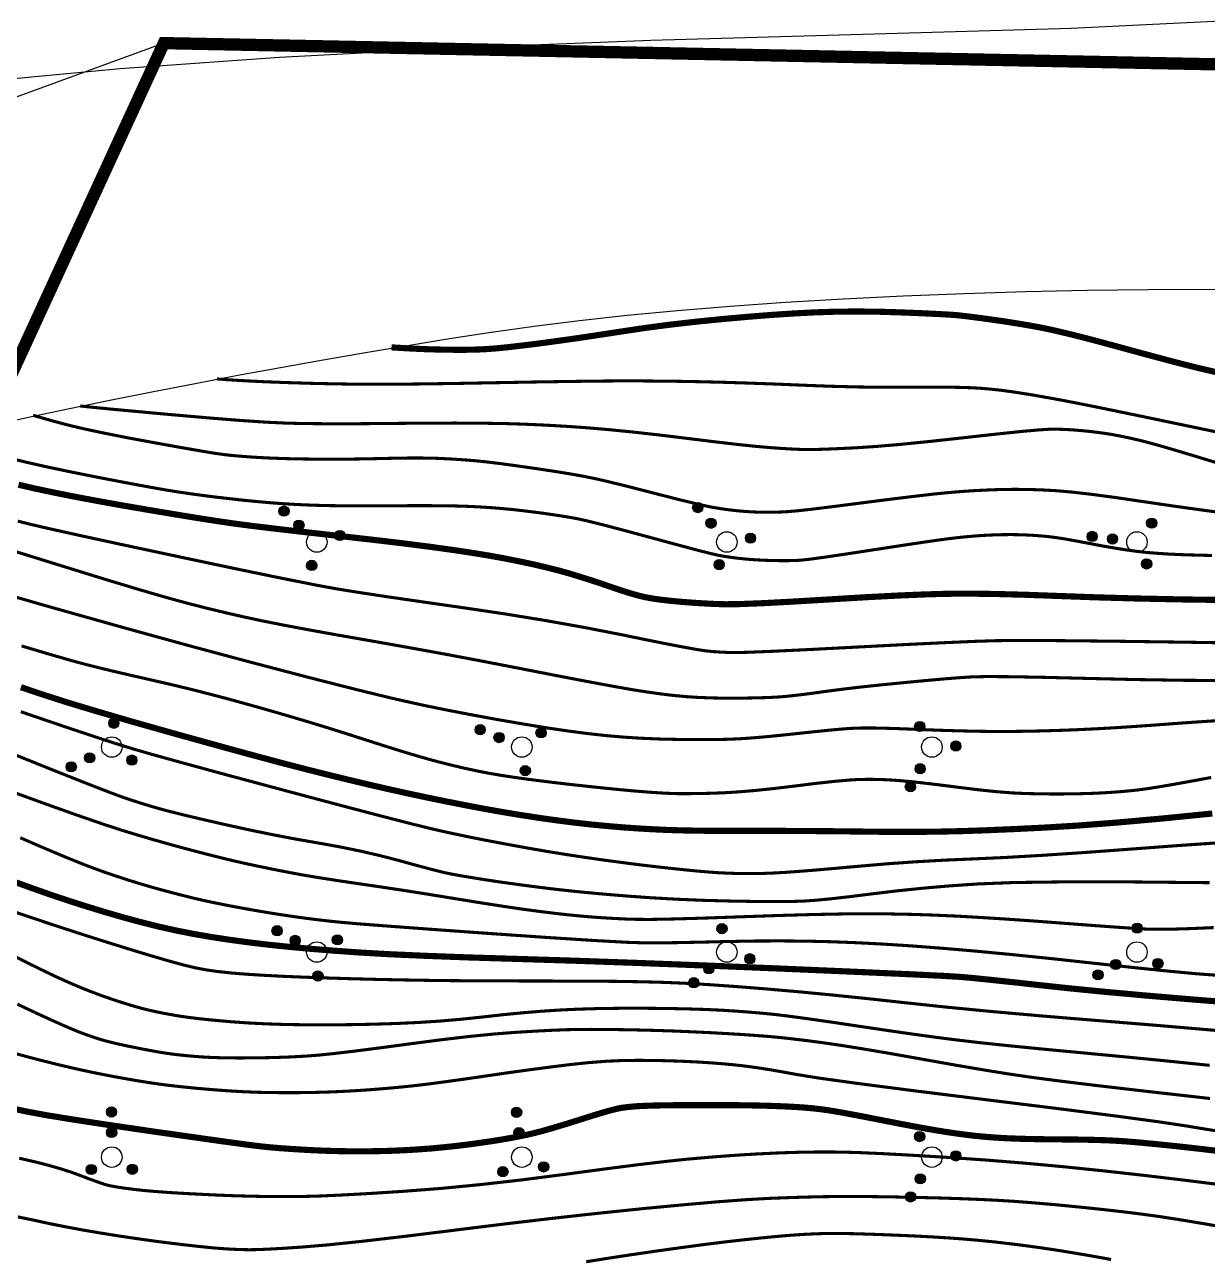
# Model space of a CAD drawing. Extents: x 396500 to 398250, y 1005980 to 1008200.
# Drawn here: x 398030.91 to 398059.75, y 1007821.59 to 1007851.66 of the extents above; entities that cross this region are included whole.
import ezdxf

# ---------------------------------------------------------------- set-up
doc = ezdxf.new("R2010")
doc.units = 0
doc.header["$LTSCALE"] = 0.5
doc.layers.get('0').update_dxf_attribs({"linetype": 'CONTINUOUS'})
for name, color, linetype in [('DGX', 2, 'CONTINUOUS'), ('DMTZ', 3, 'CONTINUOUS'), ('ZBTZ', 3, 'CONTINUOUS'), ('用地红线', 1, 'CONTINUOUS')]:
    doc.layers.add(name, color=color, linetype=linetype)
doc.linetypes.add('10411', pattern='A,2,[150,AAA.SHX,S=1,R=0,X=0,Y=1],2,[151,AAA.SHX,S=1,R=0,X=0,Y=3],1e-11', length=4)
doc.linetypes.add('1161', pattern='A,0,[149,AAA.SHX,S=0.15,R=0,X=0,Y=0],-1.6', length=1.6)

# ---------------------------------------------------------------- blocks, each defined once
blk = doc.blocks.new('*U110')
at = {"linetype": 'Continuous'}
for points in [[(-0.147, 2.402), (-0.077, 1.962), (-0.077, 2.438)], [(-0.077, 2.438), (0, 1.95), (0, 2.45)], [(0, 1.95), (-0.077, 2.438), (-0.077, 1.962)], [(0, 2.45), (0.077, 1.962), (0.077, 2.438)], [(0.077, 1.962), (0, 2.45), (0, 1.95)], [(0.077, 2.438), (0.147, 1.998), (0.147, 2.402)], [(0.147, 1.998), (0.077, 2.438), (0.077, 1.962)], [(-0.25, 2.2), (-0.238, 2.123), (-0.238, 2.277)], [(-0.238, 2.277), (-0.202, 2.053), (-0.202, 2.347)], [(-0.202, 2.053), (-0.238, 2.277), (-0.238, 2.123)], [(-0.202, 2.347), (-0.147, 1.998), (-0.147, 2.402)], [(-0.147, 1.998), (-0.202, 2.347), (-0.202, 2.053)], [(-0.077, 1.962), (-0.147, 2.402), (-0.147, 1.998)], [(0.147, 2.402), (0.202, 2.053), (0.202, 2.347)], [(0.202, 2.053), (0.147, 2.402), (0.147, 1.998)], [(0.202, 2.347), (0.238, 2.123), (0.238, 2.277)], [(0.238, 2.123), (0.202, 2.347), (0.202, 2.053)], [(0.25, 2.2), (0.238, 2.277), (0.238, 2.123)]]:
    blk.add_solid(points, dxfattribs=at)
blk = doc.blocks.new('*U109')
at = {"linetype": 'Continuous'}
for points in [[(-0.25, 1.2), (-0.238, 1.123), (-0.238, 1.277)], [(-0.238, 1.277), (-0.202, 1.053), (-0.202, 1.347)], [(-0.202, 1.053), (-0.238, 1.277), (-0.238, 1.123)], [(-0.202, 1.347), (-0.147, 0.998), (-0.147, 1.402)], [(-0.147, 0.998), (-0.202, 1.347), (-0.202, 1.053)], [(-0.147, 1.402), (-0.077, 0.962), (-0.077, 1.438)], [(-0.077, 0.962), (-0.147, 1.402), (-0.147, 0.998)], [(-0.077, 1.438), (0, 0.95), (0, 1.45)], [(0, 0.95), (-0.077, 1.438), (-0.077, 0.962)], [(0, 1.45), (0.077, 0.962), (0.077, 1.438)], [(0.077, 0.962), (0, 1.45), (0, 0.95)], [(0.077, 1.438), (0.147, 0.998), (0.147, 1.402)], [(0.147, 0.998), (0.077, 1.438), (0.077, 0.962)], [(0.147, 1.402), (0.202, 1.053), (0.202, 1.347)], [(0.202, 1.053), (0.147, 1.402), (0.147, 0.998)], [(0.202, 1.347), (0.238, 1.123), (0.238, 1.277)], [(0.238, 1.123), (0.202, 1.347), (0.202, 1.053)], [(0.25, 1.2), (0.238, 1.277), (0.238, 1.123)]]:
    blk.add_solid(points, dxfattribs=at)
blk = doc.blocks.new('*U108')
at = {"linetype": 'Continuous'}
for points in [[(-1.25, -0.6), (-1.238, -0.677), (-1.238, -0.523)], [(-1.238, -0.523), (-1.202, -0.747), (-1.202, -0.453)], [(-1.202, -0.747), (-1.238, -0.523), (-1.238, -0.677)], [(-1.202, -0.453), (-1.147, -0.802), (-1.147, -0.398)], [(-1.147, -0.802), (-1.202, -0.453), (-1.202, -0.747)], [(-1.147, -0.398), (-1.077, -0.838), (-1.077, -0.362)], [(-1.077, -0.838), (-1.147, -0.398), (-1.147, -0.802)], [(-1.077, -0.362), (-1, -0.85), (-1, -0.35)], [(-1, -0.85), (-1.077, -0.362), (-1.077, -0.838)], [(-1, -0.35), (-0.923, -0.838), (-0.923, -0.362)], [(-0.923, -0.838), (-1, -0.35), (-1, -0.85)], [(-0.923, -0.362), (-0.853, -0.802), (-0.853, -0.398)], [(-0.853, -0.802), (-0.923, -0.362), (-0.923, -0.838)], [(-0.853, -0.398), (-0.798, -0.747), (-0.798, -0.453)], [(-0.798, -0.747), (-0.853, -0.398), (-0.853, -0.802)], [(-0.798, -0.453), (-0.762, -0.677), (-0.762, -0.523)], [(-0.762, -0.677), (-0.798, -0.453), (-0.798, -0.747)], [(-0.75, -0.6), (-0.762, -0.523), (-0.762, -0.677)]]:
    blk.add_solid(points, dxfattribs=at)
blk = doc.blocks.new('*U107')
at = {"linetype": 'Continuous'}
for points in [[(0.75, -0.6), (0.762, -0.677), (0.762, -0.523)], [(0.762, -0.523), (0.798, -0.747), (0.798, -0.453)], [(0.798, -0.747), (0.762, -0.523), (0.762, -0.677)], [(0.798, -0.453), (0.853, -0.802), (0.853, -0.398)], [(0.853, -0.802), (0.798, -0.453), (0.798, -0.747)], [(0.853, -0.398), (0.923, -0.838), (0.923, -0.362)], [(0.923, -0.838), (0.853, -0.398), (0.853, -0.802)], [(0.923, -0.362), (1, -0.85), (1, -0.35)], [(1, -0.85), (0.923, -0.362), (0.923, -0.838)], [(1, -0.35), (1.077, -0.838), (1.077, -0.362)], [(1.077, -0.838), (1, -0.35), (1, -0.85)], [(1.077, -0.362), (1.147, -0.802), (1.147, -0.398)], [(1.147, -0.802), (1.077, -0.362), (1.077, -0.838)], [(1.147, -0.398), (1.202, -0.747), (1.202, -0.453)], [(1.202, -0.747), (1.147, -0.398), (1.147, -0.802)], [(1.202, -0.453), (1.238, -0.677), (1.238, -0.523)], [(1.238, -0.677), (1.202, -0.453), (1.202, -0.747)], [(1.25, -0.6), (1.238, -0.523), (1.238, -0.677)]]:
    blk.add_solid(points, dxfattribs=at)
blk = doc.blocks.new('gc160')
for centre, radius in [((0, 2.2), 0.25), ((0, 1.2), 0.25), ((0, 0), 0.5), ((-1, -0.6), 0.25), ((1, -0.6), 0.25)]:
    blk.add_circle(centre, radius)
at = {"linetype": 'Continuous'}
for name in ['*U110', '*U109', '*U108', '*U107']:
    blk.add_blockref(name, (0, 0), dxfattribs=at)

msp = doc.modelspace()

# ---------------------------------------------------------------- linework, layer by layer
at = {"layer": 'DGX', "color": 3, "linetype": 'Continuous', "lineweight": -2, "const_width": 0.15}
for points in [[(398060.097, 1007843.153), (398059.802, 1007843.22), (398059.508, 1007843.289), (398059.168, 1007843.374), (398058.736, 1007843.487), (398058.21, 1007843.628), (398057.591, 1007843.797), (398056.972, 1007843.964), (398056.445, 1007844.099), (398056.01, 1007844.202), (398055.667, 1007844.274), (398055.37, 1007844.327), (398055.075, 1007844.377), (398054.78, 1007844.423), (398054.486, 1007844.465), (398054.214, 1007844.502), (398053.984, 1007844.532), (398053.796, 1007844.555), (398053.651, 1007844.571), (398053.471, 1007844.584), (398053.182, 1007844.6), (398052.784, 1007844.619), (398052.276, 1007844.639), (398051.723, 1007844.656), (398051.19, 1007844.661), (398050.677, 1007844.656), (398050.184, 1007844.64), (398049.679, 1007844.614), (398049.13, 1007844.578), (398048.537, 1007844.531), (398047.901, 1007844.474), (398047.255, 1007844.409), (398046.636, 1007844.338), (398046.043, 1007844.26), (398045.476, 1007844.175), (398044.936, 1007844.092), (398044.424, 1007844.015), (398043.941, 1007843.947), (398043.486, 1007843.885), (398043.075, 1007843.834), (398042.722, 1007843.793), (398042.429, 1007843.763), (398042.195, 1007843.745), (398041.973, 1007843.734), (398041.718, 1007843.728), (398041.428, 1007843.727), (398041.106, 1007843.731), (398040.748, 1007843.74), (398040.355, 1007843.757), (398039.926, 1007843.782), (398039.857, 1007843.786)], [(398030.761, 1007840.437), (398031.157, 1007840.345), (398031.595, 1007840.252), (398032.084, 1007840.154), (398032.636, 1007840.05), (398033.251, 1007839.939), (398033.928, 1007839.823), (398034.589, 1007839.712), (398035.155, 1007839.62), (398035.626, 1007839.547), (398036.003, 1007839.492), (398036.404, 1007839.439), (398036.949, 1007839.373), (398037.64, 1007839.293), (398038.476, 1007839.199), (398039.333, 1007839.102), (398040.087, 1007839.013), (398040.737, 1007838.931), (398041.284, 1007838.856), (398041.763, 1007838.785), (398042.207, 1007838.713), (398042.618, 1007838.639), (398042.994, 1007838.564), (398043.339, 1007838.49), (398043.656, 1007838.415), (398043.945, 1007838.342), (398044.204, 1007838.269), (398044.452, 1007838.193), (398044.703, 1007838.114), (398044.958, 1007838.03), (398045.216, 1007837.941), (398045.462, 1007837.858), (398045.68, 1007837.789), (398045.87, 1007837.735), (398046.032, 1007837.696), (398046.199, 1007837.665), (398046.404, 1007837.635), (398046.646, 1007837.607), (398046.927, 1007837.581), (398047.219, 1007837.558), (398047.496, 1007837.541), (398047.757, 1007837.528), (398048.003, 1007837.521), (398048.336, 1007837.525), (398048.86, 1007837.545), (398049.573, 1007837.582), (398050.476, 1007837.636), (398051.409, 1007837.692), (398052.211, 1007837.734), (398052.883, 1007837.762), (398053.426, 1007837.777), (398053.953, 1007837.78), (398054.58, 1007837.772), (398055.307, 1007837.753), (398056.134, 1007837.723), (398057.048, 1007837.69), (398058.033, 1007837.662), (398059.09, 1007837.64), (398060.219, 1007837.624)], [(398059.874, 1007832.418), (398058.659, 1007832.297), (398057.567, 1007832.199), (398056.598, 1007832.124), (398055.752, 1007832.073), (398055.009, 1007832.037), (398054.351, 1007832.009), (398053.779, 1007831.989), (398053.291, 1007831.978), (398052.824, 1007831.972), (398052.312, 1007831.971), (398051.756, 1007831.973), (398051.155, 1007831.98), (398050.528, 1007831.987), (398049.89, 1007831.992), (398049.244, 1007831.995), (398048.588, 1007831.994), (398047.967, 1007831.994), (398047.426, 1007831.998), (398046.965, 1007832.006), (398046.585, 1007832.017), (398046.239, 1007832.033), (398045.88, 1007832.054), (398045.509, 1007832.08), (398045.126, 1007832.112), (398044.73, 1007832.15), (398044.321, 1007832.196), (398043.898, 1007832.25), (398043.461, 1007832.311), (398043.014, 1007832.38), (398042.56, 1007832.455), (398042.098, 1007832.537), (398041.629, 1007832.626), (398041.158, 1007832.719), (398040.693, 1007832.815), (398040.234, 1007832.913), (398039.78, 1007833.014), (398039.317, 1007833.12), (398038.831, 1007833.236), (398038.321, 1007833.36), (398037.789, 1007833.494), (398037.177, 1007833.652), (398036.43, 1007833.853), (398035.549, 1007834.094), (398034.533, 1007834.376), (398033.522, 1007834.662), (398032.656, 1007834.915), (398031.934, 1007835.133), (398031.357, 1007835.318), (398030.821, 1007835.499)], [(398060.531, 1007827.793), (398059.343, 1007827.887), (398058.234, 1007827.981), (398057.242, 1007828.071), (398056.368, 1007828.157), (398055.612, 1007828.238), (398054.971, 1007828.309), (398054.443, 1007828.365), (398054.028, 1007828.407), (398053.726, 1007828.434), (398053.271, 1007828.461), (398052.394, 1007828.503), (398051.096, 1007828.561), (398049.377, 1007828.635), (398047.527, 1007828.711), (398045.835, 1007828.775), (398044.302, 1007828.829), (398042.928, 1007828.872), (398041.718, 1007828.909), (398040.674, 1007828.948), (398039.797, 1007828.987), (398039.088, 1007829.028), (398038.48, 1007829.071), (398037.906, 1007829.117), (398037.366, 1007829.166), (398036.862, 1007829.218), (398036.383, 1007829.275), (398035.922, 1007829.337), (398035.48, 1007829.404), (398035.056, 1007829.477), (398034.635, 1007829.559), (398034.204, 1007829.655), (398033.763, 1007829.764), (398033.311, 1007829.887), (398032.854, 1007830.019), (398032.401, 1007830.158), (398031.949, 1007830.303), (398031.5, 1007830.454), (398031.035, 1007830.618), (398030.536, 1007830.799)]]:
    msp.add_lwpolyline(points, dxfattribs=at)
at = {"layer": 'DGX', "linetype": 'Continuous', "const_width": 0.075}
for points in [[(398035.599, 1007843.017), (398035.808, 1007843.001), (398036.275, 1007842.972), (398036.78, 1007842.947), (398037.322, 1007842.927), (398037.87, 1007842.91), (398038.391, 1007842.898), (398038.885, 1007842.89), (398039.353, 1007842.886), (398039.884, 1007842.887), (398040.565, 1007842.894), (398041.398, 1007842.906), (398042.381, 1007842.924), (398043.365, 1007842.942), (398044.198, 1007842.955), (398044.88, 1007842.964), (398045.411, 1007842.968), (398045.878, 1007842.968), (398046.366, 1007842.964), (398046.876, 1007842.958), (398047.408, 1007842.948), (398047.97, 1007842.934), (398048.569, 1007842.915), (398049.206, 1007842.892), (398049.88, 1007842.864), (398050.558, 1007842.838), (398051.207, 1007842.821), (398051.826, 1007842.813), (398052.415, 1007842.814), (398052.945, 1007842.817), (398053.389, 1007842.816), (398053.747, 1007842.81), (398054.018, 1007842.801), (398054.248, 1007842.787), (398054.483, 1007842.766), (398054.723, 1007842.74), (398054.966, 1007842.707), (398055.226, 1007842.668), (398055.514, 1007842.621), (398055.828, 1007842.566), (398056.17, 1007842.504), (398056.622, 1007842.417), (398057.271, 1007842.286), (398058.115, 1007842.112), (398059.154, 1007841.895), (398060.172, 1007841.683)], [(398032.269, 1007842.357), (398032.498, 1007842.332), (398032.961, 1007842.286), (398033.629, 1007842.224), (398034.503, 1007842.144), (398035.409, 1007842.065), (398036.175, 1007842.004), (398036.799, 1007841.962), (398037.283, 1007841.939), (398037.754, 1007841.928), (398038.34, 1007841.923), (398039.04, 1007841.924), (398039.854, 1007841.931), (398040.681, 1007841.939), (398041.416, 1007841.941), (398042.061, 1007841.937), (398042.614, 1007841.928), (398043.123, 1007841.912), (398043.634, 1007841.889), (398044.146, 1007841.859), (398044.659, 1007841.823), (398045.198, 1007841.776), (398045.785, 1007841.717), (398046.421, 1007841.646), (398047.105, 1007841.562), (398047.761, 1007841.481), (398048.312, 1007841.417), (398048.758, 1007841.371), (398049.099, 1007841.341), (398049.369, 1007841.322), (398049.603, 1007841.308), (398049.801, 1007841.299), (398049.964, 1007841.294), (398050.146, 1007841.295), (398050.407, 1007841.302), (398050.744, 1007841.316), (398051.159, 1007841.336), (398051.665, 1007841.369), (398052.276, 1007841.421), (398052.993, 1007841.493), (398053.816, 1007841.583), (398054.603, 1007841.671), (398055.215, 1007841.735), (398055.652, 1007841.774), (398055.912, 1007841.79), (398056.091, 1007841.79), (398056.28, 1007841.785), (398056.479, 1007841.773), (398056.688, 1007841.756), (398056.897, 1007841.735), (398057.092, 1007841.711), (398057.275, 1007841.686), (398057.444, 1007841.658), (398057.611, 1007841.627), (398057.79, 1007841.59), (398057.978, 1007841.548), (398058.176, 1007841.501), (398058.444, 1007841.43), (398058.839, 1007841.317), (398059.362, 1007841.161), (398060.012, 1007840.963)], [(398031.119, 1007842.129), (398031.572, 1007841.998), (398031.97, 1007841.892), (398032.364, 1007841.798), (398032.845, 1007841.696), (398033.413, 1007841.583), (398034.066, 1007841.462), (398034.696, 1007841.349), (398035.191, 1007841.263), (398035.551, 1007841.203), (398035.778, 1007841.171), (398035.951, 1007841.152), (398036.151, 1007841.134), (398036.378, 1007841.116), (398036.633, 1007841.1), (398036.92, 1007841.086), (398037.241, 1007841.074), (398037.597, 1007841.066), (398037.988, 1007841.061), (398038.4, 1007841.059), (398038.818, 1007841.061), (398039.243, 1007841.067), (398039.674, 1007841.077), (398040.085, 1007841.086), (398040.45, 1007841.089), (398040.769, 1007841.086), (398041.041, 1007841.078), (398041.285, 1007841.065), (398041.517, 1007841.051), (398041.736, 1007841.035), (398041.944, 1007841.017), (398042.183, 1007840.992), (398042.496, 1007840.954), (398042.883, 1007840.902), (398043.345, 1007840.836), (398043.812, 1007840.766), (398044.213, 1007840.701), (398044.549, 1007840.641), (398044.82, 1007840.586), (398045.093, 1007840.523), (398045.436, 1007840.44), (398045.849, 1007840.336), (398046.333, 1007840.211), (398046.807, 1007840.09), (398047.191, 1007839.995), (398047.486, 1007839.927), (398047.691, 1007839.885), (398047.85, 1007839.859), (398048.006, 1007839.835), (398048.159, 1007839.816), (398048.31, 1007839.799), (398048.459, 1007839.787), (398048.607, 1007839.777), (398048.754, 1007839.77), (398048.901, 1007839.766), (398049.049, 1007839.765), (398049.199, 1007839.767), (398049.352, 1007839.771), (398049.508, 1007839.779), (398049.74, 1007839.799), (398050.122, 1007839.841), (398050.655, 1007839.907), (398051.339, 1007839.995), (398052.042, 1007840.085), (398052.632, 1007840.157), (398053.11, 1007840.212), (398053.475, 1007840.248), (398053.785, 1007840.273), (398054.098, 1007840.294), (398054.414, 1007840.309), (398054.732, 1007840.32), (398055.055, 1007840.324), (398055.382, 1007840.321), (398055.715, 1007840.31), (398056.053, 1007840.292), (398056.442, 1007840.258), (398056.93, 1007840.202), (398057.517, 1007840.124), (398058.201, 1007840.023), (398058.942, 1007839.914), (398059.697, 1007839.809), (398060.466, 1007839.71)], [(398030.547, 1007841.084), (398030.966, 1007840.982), (398031.463, 1007840.87), (398032.037, 1007840.749), (398032.688, 1007840.619), (398033.328, 1007840.496), (398033.869, 1007840.395), (398034.311, 1007840.316), (398034.654, 1007840.26), (398034.955, 1007840.216), (398035.272, 1007840.173), (398035.605, 1007840.131), (398035.954, 1007840.091), (398036.3, 1007840.053), (398036.624, 1007840.022), (398036.924, 1007839.995), (398037.202, 1007839.975), (398037.471, 1007839.958), (398037.745, 1007839.945), (398038.024, 1007839.935), (398038.309, 1007839.927), (398038.633, 1007839.923), (398039.028, 1007839.921), (398039.495, 1007839.921), (398040.034, 1007839.924), (398040.568, 1007839.926), (398041.018, 1007839.924), (398041.386, 1007839.919), (398041.671, 1007839.911), (398041.911, 1007839.9), (398042.142, 1007839.887), (398042.365, 1007839.871), (398042.579, 1007839.853), (398042.796, 1007839.833), (398043.028, 1007839.807), (398043.275, 1007839.777), (398043.537, 1007839.743), (398043.794, 1007839.706), (398044.026, 1007839.671), (398044.234, 1007839.636), (398044.418, 1007839.602), (398044.658, 1007839.548), (398045.033, 1007839.454), (398045.545, 1007839.319), (398046.192, 1007839.144), (398046.833, 1007838.97), (398047.325, 1007838.839), (398047.669, 1007838.752), (398047.863, 1007838.708), (398047.989, 1007838.687), (398048.127, 1007838.667), (398048.278, 1007838.647), (398048.44, 1007838.63), (398048.613, 1007838.614), (398048.794, 1007838.602), (398048.983, 1007838.593), (398049.181, 1007838.587), (398049.374, 1007838.584), (398049.548, 1007838.585), (398049.704, 1007838.589), (398049.841, 1007838.596), (398050.052, 1007838.619), (398050.427, 1007838.67), (398050.966, 1007838.75), (398051.67, 1007838.858), (398052.385, 1007838.968), (398052.958, 1007839.053), (398053.388, 1007839.113), (398053.676, 1007839.148), (398053.888, 1007839.169), (398054.09, 1007839.186), (398054.281, 1007839.2), (398054.462, 1007839.209), (398054.638, 1007839.216), (398054.814, 1007839.219), (398054.989, 1007839.22), (398055.165, 1007839.217), (398055.34, 1007839.211), (398055.514, 1007839.202), (398055.686, 1007839.189), (398055.856, 1007839.173), (398056.047, 1007839.15), (398056.28, 1007839.114), (398056.555, 1007839.065), (398056.872, 1007839.005), (398057.197, 1007838.943), (398057.495, 1007838.891), (398057.767, 1007838.848), (398058.012, 1007838.814), (398058.254, 1007838.787), (398058.516, 1007838.765), (398058.797, 1007838.746), (398059.098, 1007838.732), (398059.446, 1007838.721), (398059.869, 1007838.711)], [(398030.743, 1007839.55), (398031.054, 1007839.471), (398031.523, 1007839.362), (398032.289, 1007839.192), (398033.352, 1007838.962), (398034.711, 1007838.672), (398036.079, 1007838.383), (398037.169, 1007838.158), (398037.98, 1007837.996), (398038.512, 1007837.898), (398038.995, 1007837.82), (398039.657, 1007837.719), (398040.5, 1007837.596), (398041.523, 1007837.449), (398042.605, 1007837.289), (398043.624, 1007837.123), (398044.58, 1007836.952), (398045.475, 1007836.777), (398046.25, 1007836.618), (398046.853, 1007836.5), (398047.281, 1007836.422), (398047.536, 1007836.383), (398047.705, 1007836.367), (398047.876, 1007836.355), (398048.05, 1007836.347), (398048.226, 1007836.343), (398048.543, 1007836.35), (398049.142, 1007836.374), (398050.022, 1007836.416), (398051.183, 1007836.476), (398052.373, 1007836.538), (398053.337, 1007836.584), (398054.075, 1007836.616), (398054.589, 1007836.633), (398055.179, 1007836.638), (398056.147, 1007836.634), (398057.493, 1007836.62), (398059.218, 1007836.596), (398060.957, 1007836.568)], [(398030.197, 1007838.958), (398030.973, 1007838.719), (398031.922, 1007838.424), (398032.886, 1007838.126), (398033.705, 1007837.879), (398034.38, 1007837.683), (398034.911, 1007837.538), (398035.364, 1007837.423), (398035.806, 1007837.316), (398036.238, 1007837.217), (398036.659, 1007837.126), (398037.138, 1007837.03), (398037.741, 1007836.916), (398038.469, 1007836.784), (398039.323, 1007836.635), (398040.243, 1007836.472), (398041.173, 1007836.303), (398042.111, 1007836.126), (398043.059, 1007835.942), (398043.94, 1007835.77), (398044.678, 1007835.629), (398045.273, 1007835.519), (398045.726, 1007835.439), (398046.095, 1007835.381), (398046.439, 1007835.333), (398046.758, 1007835.295), (398047.052, 1007835.268), (398047.345, 1007835.249), (398047.66, 1007835.237), (398047.996, 1007835.231), (398048.353, 1007835.231), (398048.697, 1007835.237), (398048.992, 1007835.245), (398049.24, 1007835.256), (398049.438, 1007835.271), (398049.632, 1007835.291), (398049.866, 1007835.318), (398050.139, 1007835.354), (398050.451, 1007835.397), (398050.818, 1007835.445), (398051.253, 1007835.497), (398051.756, 1007835.551), (398052.329, 1007835.608), (398052.89, 1007835.661), (398053.36, 1007835.703), (398053.74, 1007835.733), (398054.029, 1007835.751), (398054.391, 1007835.758), (398054.99, 1007835.754), (398055.827, 1007835.738), (398056.9, 1007835.711), (398058.062, 1007835.684), (398059.164, 1007835.667), (398060.206, 1007835.661)], [(398029.827, 1007837.945), (398031.611, 1007837.433), (398033.315, 1007836.954), (398034.937, 1007836.507), (398036.479, 1007836.093), (398037.865, 1007835.73), (398039.021, 1007835.436), (398039.948, 1007835.211), (398040.644, 1007835.056), (398041.23, 1007834.937), (398041.822, 1007834.823), (398042.422, 1007834.713), (398043.028, 1007834.608), (398043.614, 1007834.512), (398044.152, 1007834.432), (398044.642, 1007834.368), (398045.084, 1007834.319), (398045.507, 1007834.282), (398045.942, 1007834.254), (398046.388, 1007834.235), (398046.846, 1007834.225), (398047.282, 1007834.221), (398047.666, 1007834.222), (398047.996, 1007834.227), (398048.273, 1007834.237), (398048.549, 1007834.254), (398048.879, 1007834.28), (398049.263, 1007834.317), (398049.699, 1007834.363), (398050.131, 1007834.409), (398050.499, 1007834.447), (398050.803, 1007834.475), (398051.045, 1007834.494), (398051.302, 1007834.503), (398051.657, 1007834.503), (398052.11, 1007834.492), (398052.66, 1007834.471), (398053.238, 1007834.448), (398053.775, 1007834.432), (398054.272, 1007834.422), (398054.729, 1007834.419), (398055.17, 1007834.422), (398055.622, 1007834.43), (398056.083, 1007834.443), (398056.555, 1007834.461), (398057.039, 1007834.484), (398057.539, 1007834.512), (398058.053, 1007834.546), (398058.583, 1007834.584), (398059.129, 1007834.625), (398059.69, 1007834.663), (398060.267, 1007834.7)], [(398059.847, 1007833.297), (398059.225, 1007833.182), (398058.722, 1007833.093), (398058.34, 1007833.031), (398058.079, 1007832.995), (398057.877, 1007832.973), (398057.673, 1007832.954), (398057.467, 1007832.938), (398057.259, 1007832.925), (398057.048, 1007832.914), (398056.831, 1007832.906), (398056.609, 1007832.9), (398056.382, 1007832.896), (398056.143, 1007832.894), (398055.886, 1007832.895), (398055.61, 1007832.899), (398055.316, 1007832.906), (398054.987, 1007832.921), (398054.607, 1007832.951), (398054.176, 1007832.996), (398053.694, 1007833.056), (398053.219, 1007833.116), (398052.809, 1007833.165), (398052.464, 1007833.201), (398052.184, 1007833.226), (398051.941, 1007833.241), (398051.705, 1007833.25), (398051.477, 1007833.252), (398051.256, 1007833.248), (398050.998, 1007833.233), (398050.658, 1007833.202), (398050.234, 1007833.156), (398049.728, 1007833.093), (398049.207, 1007833.03), (398048.74, 1007832.981), (398048.327, 1007832.946), (398047.968, 1007832.924), (398047.646, 1007832.912), (398047.347, 1007832.905), (398047.071, 1007832.902), (398046.818, 1007832.903), (398046.54, 1007832.913), (398046.192, 1007832.935), (398045.774, 1007832.968), (398045.285, 1007833.014), (398044.772, 1007833.067), (398044.28, 1007833.12), (398043.809, 1007833.175), (398043.358, 1007833.231), (398042.937, 1007833.288), (398042.556, 1007833.345), (398042.215, 1007833.403), (398041.914, 1007833.463), (398041.632, 1007833.524), (398041.35, 1007833.591), (398041.068, 1007833.661), (398040.786, 1007833.736), (398040.479, 1007833.824), (398040.122, 1007833.931), (398039.713, 1007834.059), (398039.253, 1007834.206), (398038.78, 1007834.358), (398038.329, 1007834.5), (398037.9, 1007834.632), (398037.494, 1007834.753), (398037.094, 1007834.87), (398036.684, 1007834.987), (398036.264, 1007835.105), (398035.834, 1007835.223), (398035.392, 1007835.339), (398034.939, 1007835.454), (398034.474, 1007835.566), (398033.997, 1007835.676), (398033.536, 1007835.781), (398033.118, 1007835.878), (398032.743, 1007835.968), (398032.412, 1007836.051), (398032.031, 1007836.154), (398031.506, 1007836.306), (398030.837, 1007836.505)], [(398030.466, 1007832.999), (398031.421, 1007832.652), (398032.208, 1007832.372), (398032.826, 1007832.159), (398033.276, 1007832.012), (398033.644, 1007831.9), (398034.016, 1007831.79), (398034.392, 1007831.683), (398034.772, 1007831.579), (398035.139, 1007831.482), (398035.474, 1007831.395), (398035.777, 1007831.32), (398036.05, 1007831.255), (398036.319, 1007831.194), (398036.615, 1007831.131), (398036.936, 1007831.065), (398037.285, 1007830.996), (398037.664, 1007830.925), (398038.08, 1007830.855), (398038.532, 1007830.784), (398039.021, 1007830.712), (398039.548, 1007830.635), (398040.117, 1007830.549), (398040.728, 1007830.453), (398041.379, 1007830.347), (398042.013, 1007830.244), (398042.57, 1007830.157), (398043.05, 1007830.086), (398043.453, 1007830.032), (398043.807, 1007829.988), (398044.142, 1007829.95), (398044.455, 1007829.919), (398044.749, 1007829.894), (398045.03, 1007829.874), (398045.306, 1007829.858), (398045.577, 1007829.845), (398045.843, 1007829.837), (398046.199, 1007829.836), (398046.739, 1007829.846), (398047.464, 1007829.867), (398048.374, 1007829.899), (398049.32, 1007829.932), (398050.151, 1007829.955), (398050.87, 1007829.969), (398051.475, 1007829.973), (398052.021, 1007829.969), (398052.564, 1007829.958), (398053.104, 1007829.94), (398053.642, 1007829.916), (398054.205, 1007829.884), (398054.826, 1007829.845), (398055.503, 1007829.798), (398056.236, 1007829.743), (398056.933, 1007829.69), (398057.5, 1007829.649), (398057.937, 1007829.619), (398058.244, 1007829.601), (398058.53, 1007829.595), (398058.901, 1007829.598), (398059.36, 1007829.612), (398059.905, 1007829.636)], [(398060.94, 1007827.04), (398059.723, 1007827.149), (398058.43, 1007827.259), (398057.063, 1007827.37), (398055.717, 1007827.481), (398054.487, 1007827.59), (398053.375, 1007827.698), (398052.38, 1007827.804), (398051.466, 1007827.904), (398050.598, 1007827.993), (398049.775, 1007828.072), (398048.998, 1007828.14), (398048.278, 1007828.197), (398047.627, 1007828.243), (398047.045, 1007828.277), (398046.532, 1007828.299), (398045.993, 1007828.314), (398045.334, 1007828.325), (398044.553, 1007828.331), (398043.651, 1007828.333), (398042.74, 1007828.335), (398041.932, 1007828.338), (398041.228, 1007828.343), (398040.626, 1007828.351), (398040.068, 1007828.361), (398039.496, 1007828.373), (398038.908, 1007828.388), (398038.305, 1007828.407), (398037.723, 1007828.427), (398037.196, 1007828.449), (398036.724, 1007828.474), (398036.308, 1007828.5), (398035.94, 1007828.53), (398035.61, 1007828.566), (398035.319, 1007828.608), (398035.067, 1007828.657), (398034.788, 1007828.724), (398034.416, 1007828.826), (398033.951, 1007828.962), (398033.394, 1007829.132), (398032.788, 1007829.321), (398032.181, 1007829.515), (398031.571, 1007829.714), (398030.959, 1007829.919), (398030.352, 1007830.126)], [(398059.81, 1007826.276), (398058.86, 1007826.374), (398057.853, 1007826.473), (398056.79, 1007826.574), (398055.774, 1007826.67), (398054.912, 1007826.755), (398054.203, 1007826.83), (398053.648, 1007826.895), (398053.138, 1007826.96), (398052.566, 1007827.039), (398051.933, 1007827.13), (398051.239, 1007827.233), (398050.568, 1007827.334), (398050.007, 1007827.414), (398049.554, 1007827.475), (398049.21, 1007827.517), (398048.911, 1007827.547), (398048.593, 1007827.574), (398048.256, 1007827.599), (398047.899, 1007827.622), (398047.505, 1007827.64), (398047.055, 1007827.654), (398046.548, 1007827.664), (398045.985, 1007827.669), (398045.414, 1007827.668), (398044.884, 1007827.661), (398044.395, 1007827.646), (398043.948, 1007827.625), (398043.511, 1007827.596), (398043.054, 1007827.558), (398042.577, 1007827.512), (398042.081, 1007827.456), (398041.569, 1007827.402), (398041.046, 1007827.357), (398040.512, 1007827.322), (398039.967, 1007827.297), (398039.419, 1007827.28), (398038.877, 1007827.269), (398038.342, 1007827.264), (398037.812, 1007827.265), (398037.299, 1007827.272), (398036.813, 1007827.288), (398036.354, 1007827.311), (398035.922, 1007827.342), (398035.529, 1007827.377), (398035.189, 1007827.412), (398034.902, 1007827.447), (398034.666, 1007827.481), (398034.463, 1007827.517), (398034.27, 1007827.553), (398034.089, 1007827.59), (398033.919, 1007827.628), (398033.741, 1007827.673), (398033.538, 1007827.731), (398033.308, 1007827.802), (398033.052, 1007827.886), (398032.781, 1007827.98), (398032.509, 1007828.082), (398032.235, 1007828.192), (398031.959, 1007828.31), (398031.654, 1007828.449), (398031.294, 1007828.622), (398030.878, 1007828.829), (398030.407, 1007829.07)], [(398060.105, 1007824.658), (398059.703, 1007824.722), (398059.249, 1007824.797), (398058.584, 1007824.897), (398057.551, 1007825.037), (398056.148, 1007825.217), (398054.376, 1007825.436), (398052.618, 1007825.655), (398051.255, 1007825.831), (398050.289, 1007825.965), (398049.719, 1007826.057), (398049.361, 1007826.123), (398049.032, 1007826.179), (398048.732, 1007826.225), (398048.462, 1007826.261), (398048.197, 1007826.291), (398047.913, 1007826.317), (398047.612, 1007826.34), (398047.292, 1007826.36), (398046.956, 1007826.376), (398046.608, 1007826.388), (398046.246, 1007826.396), (398045.871, 1007826.399), (398045.481, 1007826.394), (398045.076, 1007826.375), (398044.655, 1007826.342), (398044.218, 1007826.296), (398043.755, 1007826.238), (398043.256, 1007826.173), (398042.721, 1007826.099), (398042.15, 1007826.016), (398041.6, 1007825.936), (398041.129, 1007825.871), (398040.737, 1007825.819), (398040.423, 1007825.782), (398040.147, 1007825.753), (398039.869, 1007825.726), (398039.589, 1007825.702), (398039.306, 1007825.68), (398039.023, 1007825.661), (398038.744, 1007825.645), (398038.468, 1007825.632), (398038.196, 1007825.622), (398037.916, 1007825.615), (398037.617, 1007825.611), (398037.299, 1007825.61), (398036.961, 1007825.612), (398036.606, 1007825.619), (398036.236, 1007825.634), (398035.852, 1007825.657), (398035.453, 1007825.687), (398035.066, 1007825.721), (398034.719, 1007825.756), (398034.412, 1007825.791), (398034.144, 1007825.826), (398033.891, 1007825.864), (398033.629, 1007825.907), (398033.357, 1007825.954), (398033.075, 1007826.005), (398032.784, 1007826.061), (398032.486, 1007826.122), (398032.179, 1007826.189), (398031.865, 1007826.262), (398031.546, 1007826.339), (398031.223, 1007826.421), (398030.897, 1007826.507), (398030.567, 1007826.598)], [(398030.78, 1007824.012), (398031.208, 1007823.913), (398031.518, 1007823.832), (398031.801, 1007823.75), (398032.057, 1007823.668), (398032.286, 1007823.584), (398032.485, 1007823.508), (398032.652, 1007823.447), (398032.787, 1007823.4), (398032.889, 1007823.367), (398032.993, 1007823.341), (398033.136, 1007823.314), (398033.316, 1007823.286), (398033.535, 1007823.257), (398033.795, 1007823.227), (398034.104, 1007823.2), (398034.459, 1007823.174), (398034.862, 1007823.15), (398035.274, 1007823.129), (398035.655, 1007823.111), (398036.005, 1007823.097), (398036.325, 1007823.088), (398036.637, 1007823.081), (398036.963, 1007823.077), (398037.303, 1007823.076), (398037.657, 1007823.078), (398038.084, 1007823.089), (398038.642, 1007823.114), (398039.332, 1007823.152), (398040.154, 1007823.205), (398041.064, 1007823.275), (398042.022, 1007823.368), (398043.027, 1007823.482), (398044.079, 1007823.618), (398045.072, 1007823.751), (398045.899, 1007823.857), (398046.56, 1007823.935), (398047.056, 1007823.987), (398047.454, 1007824.022), (398047.825, 1007824.053), (398048.168, 1007824.078), (398048.483, 1007824.099), (398048.781, 1007824.116), (398049.071, 1007824.13), (398049.354, 1007824.143), (398049.63, 1007824.152), (398049.91, 1007824.16), (398050.206, 1007824.163), (398050.518, 1007824.164), (398050.846, 1007824.161), (398051.258, 1007824.149), (398051.821, 1007824.124), (398052.535, 1007824.085), (398053.401, 1007824.033), (398054.347, 1007823.968), (398055.3, 1007823.891), (398056.259, 1007823.803), (398057.226, 1007823.703), (398058.203, 1007823.594), (398059.194, 1007823.476), (398060.199, 1007823.351)], [(398030.744, 1007822.581), (398031.129, 1007822.502), (398031.504, 1007822.42), (398031.899, 1007822.341), (398032.313, 1007822.264), (398032.747, 1007822.19), (398033.187, 1007822.119), (398033.619, 1007822.055), (398034.045, 1007821.995), (398034.463, 1007821.941), (398034.85, 1007821.895), (398035.183, 1007821.858), (398035.461, 1007821.83), (398035.685, 1007821.811), (398035.876, 1007821.798), (398036.058, 1007821.789), (398036.231, 1007821.783), (398036.394, 1007821.78), (398036.595, 1007821.783), (398036.882, 1007821.796), (398037.253, 1007821.817), (398037.71, 1007821.848), (398038.312, 1007821.899), (398039.118, 1007821.983), (398040.128, 1007822.1), (398041.341, 1007822.25), (398042.622, 1007822.409), (398043.831, 1007822.551), (398044.969, 1007822.677), (398046.035, 1007822.787), (398046.998, 1007822.878), (398047.822, 1007822.95), (398048.509, 1007823.001), (398049.058, 1007823.032), (398049.524, 1007823.05), (398049.96, 1007823.064), (398050.367, 1007823.073), (398050.744, 1007823.078), (398051.136, 1007823.079), (398051.584, 1007823.075), (398052.089, 1007823.068), (398052.651, 1007823.056), (398053.219, 1007823.042), (398053.741, 1007823.025), (398054.216, 1007823.006), (398054.645, 1007822.985), (398055.074, 1007822.958), (398055.548, 1007822.921), (398056.068, 1007822.876), (398056.634, 1007822.821), (398057.196, 1007822.762), (398057.707, 1007822.704), (398058.165, 1007822.647), (398058.571, 1007822.591), (398059.001, 1007822.525), (398059.53, 1007822.438), (398060.159, 1007822.331)], [(398044.606, 1007821.487), (398045.112, 1007821.568), (398045.676, 1007821.654), (398046.298, 1007821.745), (398046.922, 1007821.832), (398047.491, 1007821.908), (398048.006, 1007821.972), (398048.465, 1007822.024), (398048.87, 1007822.067), (398049.221, 1007822.101), (398049.518, 1007822.127), (398049.761, 1007822.145), (398049.973, 1007822.158), (398050.179, 1007822.167), (398050.377, 1007822.174), (398050.567, 1007822.178), (398050.799, 1007822.177), (398051.122, 1007822.171), (398051.534, 1007822.159), (398052.036, 1007822.14), (398052.559, 1007822.118), (398053.034, 1007822.093), (398053.46, 1007822.067), (398053.837, 1007822.039), (398054.194, 1007822.007), (398054.557, 1007821.971), (398054.926, 1007821.928), (398055.302, 1007821.881), (398055.688, 1007821.828), (398056.088, 1007821.768), (398056.502, 1007821.701), (398056.93, 1007821.628), (398057.404, 1007821.542)]]:
    msp.add_lwpolyline(points, dxfattribs=at)
at = {"layer": 'DGX', "linetype": 'Continuous', "const_width": 0.075, "flags": 128}
for points in [[(398059.944, 1007831.699), (398058.995, 1007831.633), (398057.88, 1007831.55), (398056.741, 1007831.466), (398055.722, 1007831.398), (398054.822, 1007831.346), (398054.042, 1007831.311), (398053.331, 1007831.28), (398052.638, 1007831.241), (398051.962, 1007831.193), (398051.305, 1007831.137), (398050.703, 1007831.083), (398050.196, 1007831.039), (398049.782, 1007831.006), (398049.463, 1007830.983), (398049.196, 1007830.968), (398048.942, 1007830.958), (398048.7, 1007830.953), (398048.47, 1007830.953), (398048.247, 1007830.957), (398048.025, 1007830.965), (398047.804, 1007830.976), (398047.585, 1007830.992), (398047.343, 1007831.012), (398047.059, 1007831.04), (398046.731, 1007831.074), (398046.359, 1007831.115), (398045.956, 1007831.162), (398045.534, 1007831.216), (398045.093, 1007831.275), (398044.633, 1007831.34), (398044.157, 1007831.412), (398043.668, 1007831.491), (398043.166, 1007831.578), (398042.651, 1007831.672), (398042.15, 1007831.767), (398041.689, 1007831.859), (398041.268, 1007831.948), (398040.888, 1007832.033), (398040.386, 1007832.156), (398039.602, 1007832.358), (398038.536, 1007832.638), (398037.188, 1007832.998), (398035.839, 1007833.36), (398034.775, 1007833.65), (398033.993, 1007833.867), (398033.495, 1007834.012), (398033.1, 1007834.135), (398032.629, 1007834.288), (398032.081, 1007834.471), (398031.457, 1007834.683), (398030.819, 1007834.9)], [(398059.811, 1007830.731), (398057.857, 1007830.75), (398056.265, 1007830.751), (398055.035, 1007830.735), (398054.167, 1007830.701), (398053.491, 1007830.655), (398052.84, 1007830.599), (398052.211, 1007830.535), (398051.606, 1007830.462), (398051.055, 1007830.393), (398050.588, 1007830.34), (398050.205, 1007830.303), (398049.906, 1007830.282), (398049.601, 1007830.273), (398049.199, 1007830.27), (398048.7, 1007830.274), (398048.104, 1007830.284), (398047.464, 1007830.301), (398046.834, 1007830.327), (398046.214, 1007830.362), (398045.603, 1007830.405), (398045.017, 1007830.454), (398044.47, 1007830.505), (398043.962, 1007830.559), (398043.493, 1007830.615), (398043.064, 1007830.671), (398042.672, 1007830.725), (398042.319, 1007830.776), (398042.003, 1007830.825), (398041.729, 1007830.87), (398041.498, 1007830.909), (398041.313, 1007830.943), (398041.171, 1007830.972), (398041.011, 1007831.011), (398040.768, 1007831.073), (398040.444, 1007831.16), (398040.039, 1007831.272), (398039.579, 1007831.391), (398039.095, 1007831.503), (398038.585, 1007831.607), (398038.05, 1007831.703), (398037.498, 1007831.799), (398036.939, 1007831.906), (398036.372, 1007832.023), (398035.797, 1007832.149), (398035.264, 1007832.271), (398034.821, 1007832.376), (398034.469, 1007832.463), (398034.207, 1007832.533), (398033.99, 1007832.596), (398033.773, 1007832.662), (398033.555, 1007832.732), (398033.335, 1007832.804), (398033, 1007832.928), (398032.433, 1007833.148), (398031.635, 1007833.465), (398030.606, 1007833.879)], [(398059.951, 1007828.476), (398059.479, 1007828.511), (398058.827, 1007828.572), (398057.995, 1007828.657), (398056.984, 1007828.767), (398055.927, 1007828.882), (398054.957, 1007828.981), (398054.073, 1007829.065), (398053.277, 1007829.133), (398052.543, 1007829.189), (398051.846, 1007829.234), (398051.186, 1007829.268), (398050.564, 1007829.292), (398049.951, 1007829.306), (398049.318, 1007829.311), (398048.666, 1007829.308), (398047.993, 1007829.295), (398047.359, 1007829.28), (398046.822, 1007829.269), (398046.381, 1007829.264), (398046.036, 1007829.263), (398045.581, 1007829.278), (398044.807, 1007829.321), (398043.716, 1007829.391), (398042.306, 1007829.488), (398040.9, 1007829.589), (398039.819, 1007829.669), (398039.062, 1007829.727), (398038.631, 1007829.765), (398038.358, 1007829.793), (398038.079, 1007829.825), (398037.792, 1007829.861), (398037.499, 1007829.901), (398037.198, 1007829.945), (398036.888, 1007829.994), (398036.57, 1007830.047), (398036.243, 1007830.106), (398035.925, 1007830.165), (398035.635, 1007830.222), (398035.371, 1007830.277), (398035.135, 1007830.33), (398034.901, 1007830.386), (398034.646, 1007830.451), (398034.368, 1007830.524), (398034.068, 1007830.606), (398033.755, 1007830.697), (398033.436, 1007830.796), (398033.111, 1007830.902), (398032.78, 1007831.016), (398032.407, 1007831.155), (398031.953, 1007831.337), (398031.419, 1007831.561), (398030.805, 1007831.827)], [(398059.818, 1007825.468), (398058.287, 1007825.641), (398057.05, 1007825.785), (398056.109, 1007825.9), (398055.464, 1007825.985), (398054.925, 1007826.064), (398054.306, 1007826.164), (398053.606, 1007826.283), (398052.825, 1007826.422), (398052.057, 1007826.559), (398051.393, 1007826.672), (398050.833, 1007826.762), (398050.379, 1007826.828), (398049.994, 1007826.879), (398049.644, 1007826.921), (398049.329, 1007826.956), (398049.048, 1007826.982), (398048.763, 1007827.004), (398048.433, 1007827.027), (398048.059, 1007827.05), (398047.64, 1007827.073), (398047.199, 1007827.094), (398046.758, 1007827.113), (398046.314, 1007827.128), (398045.871, 1007827.139), (398045.447, 1007827.147), (398045.067, 1007827.152), (398044.73, 1007827.154), (398044.435, 1007827.152), (398044.134, 1007827.146), (398043.779, 1007827.132), (398043.368, 1007827.111), (398042.902, 1007827.083), (398042.371, 1007827.042), (398041.764, 1007826.982), (398041.081, 1007826.902), (398040.323, 1007826.803), (398039.586, 1007826.704), (398038.968, 1007826.625), (398038.47, 1007826.566), (398038.091, 1007826.527), (398037.756, 1007826.501), (398037.392, 1007826.481), (398036.997, 1007826.467), (398036.572, 1007826.459), (398036.159, 1007826.456), (398035.8, 1007826.459), (398035.497, 1007826.468), (398035.248, 1007826.481), (398035.036, 1007826.497), (398034.84, 1007826.515), (398034.662, 1007826.533), (398034.502, 1007826.552), (398034.333, 1007826.577), (398034.13, 1007826.611), (398033.893, 1007826.654), (398033.622, 1007826.707), (398033.353, 1007826.762), (398033.123, 1007826.813), (398032.933, 1007826.86), (398032.782, 1007826.902), (398032.649, 1007826.944), (398032.513, 1007826.99), (398032.373, 1007827.04), (398032.23, 1007827.093), (398032.055, 1007827.165), (398031.82, 1007827.267), (398031.525, 1007827.399), (398031.171, 1007827.562), (398030.734, 1007827.769)]]:
    msp.add_lwpolyline(points, dxfattribs=at)
at = {"layer": 'DGX', "color": 3, "linetype": 'Continuous', "lineweight": -2, "const_width": 0.15, "flags": 128}
msp.add_lwpolyline([(398060.329, 1007824.15), (398059.652, 1007824.232), (398059.064, 1007824.298), (398058.557, 1007824.35), (398058.126, 1007824.392), (398057.77, 1007824.422), (398057.489, 1007824.44), (398057.219, 1007824.452), (398056.893, 1007824.461), (398056.512, 1007824.468), (398056.076, 1007824.471), (398055.636, 1007824.476), (398055.245, 1007824.484), (398054.902, 1007824.497), (398054.607, 1007824.513), (398054.333, 1007824.534), (398054.052, 1007824.562), (398053.763, 1007824.597), (398053.467, 1007824.639), (398053.142, 1007824.691), (398052.765, 1007824.757), (398052.336, 1007824.837), (398051.856, 1007824.931), (398051.391, 1007825.022), (398051.01, 1007825.094), (398050.712, 1007825.148), (398050.498, 1007825.183), (398050.321, 1007825.207), (398050.135, 1007825.228), (398049.941, 1007825.246), (398049.737, 1007825.26), (398049.519, 1007825.272), (398049.278, 1007825.282), (398049.015, 1007825.291), (398048.73, 1007825.298), (398048.414, 1007825.303), (398048.062, 1007825.306), (398047.673, 1007825.307), (398047.246, 1007825.307), (398046.834, 1007825.305), (398046.49, 1007825.301), (398046.213, 1007825.295), (398046.004, 1007825.288), (398045.837, 1007825.279), (398045.687, 1007825.267), (398045.554, 1007825.252), (398045.438, 1007825.235), (398045.297, 1007825.204), (398045.089, 1007825.148), (398044.813, 1007825.066), (398044.471, 1007824.958), (398044.117, 1007824.847), (398043.808, 1007824.754), (398043.543, 1007824.678), (398043.323, 1007824.621), (398043.111, 1007824.573), (398042.869, 1007824.524), (398042.598, 1007824.476), (398042.298, 1007824.427), (398041.987, 1007824.382), (398041.685, 1007824.341), (398041.391, 1007824.306), (398041.105, 1007824.276), (398040.824, 1007824.25), (398040.542, 1007824.229), (398040.261, 1007824.211), (398039.981, 1007824.198), (398039.7, 1007824.188), (398039.417, 1007824.182), (398039.134, 1007824.179), (398038.85, 1007824.18), (398038.564, 1007824.185), (398038.273, 1007824.193), (398037.979, 1007824.205), (398037.682, 1007824.221), (398037.393, 1007824.239), (398037.127, 1007824.258), (398036.883, 1007824.279), (398036.661, 1007824.302), (398036.334, 1007824.343), (398035.774, 1007824.419), (398034.981, 1007824.531), (398033.954, 1007824.677), (398032.913, 1007824.83), (398032.077, 1007824.958), (398031.444, 1007825.061), (398031.015, 1007825.14), (398030.709, 1007825.203)], dxfattribs=at)
at = {"layer": 'DMTZ', "linetype": '10411', "flags": 128}
msp.add_lwpolyline([(397879.8, 1007800), (397879.819, 1007800.019), (397879.873, 1007800.073), (397879.962, 1007800.162), (397880.087, 1007800.287), (397880.248, 1007800.447), (397880.444, 1007800.643), (397880.675, 1007800.874), (397880.942, 1007801.141), (397881.239, 1007801.43), (397881.56, 1007801.73), (397881.905, 1007802.039), (397882.274, 1007802.358), (397882.668, 1007802.688), (397883.086, 1007803.028), (397883.529, 1007803.377), (397883.995, 1007803.737), (397884.501, 1007804.087), (397885.059, 1007804.41), (397885.669, 1007804.705), (397886.332, 1007804.972), (397887.048, 1007805.211), (397887.817, 1007805.422), (397888.639, 1007805.606), (397889.513, 1007805.761), (397890.452, 1007805.858), (397891.467, 1007805.864), (397892.559, 1007805.78), (397893.727, 1007805.605), (397894.971, 1007805.341), (397896.293, 1007804.986), (397897.69, 1007804.541), (397899.164, 1007804.006), (397900.621, 1007803.497), (397901.965, 1007803.131), (397903.197, 1007802.909), (397904.318, 1007802.829), (397905.326, 1007802.893), (397906.222, 1007803.099), (397907.007, 1007803.449), (397907.679, 1007803.942), (397908.309, 1007804.547), (397908.966, 1007805.236), (397909.65, 1007806.008), (397910.361, 1007806.863), (397911.099, 1007807.801), (397911.864, 1007808.822), (397912.656, 1007809.926), (397913.475, 1007811.113), (397914.312, 1007812.316), (397915.159, 1007813.465), (397916.016, 1007814.562), (397916.883, 1007815.607), (397917.759, 1007816.599), (397918.645, 1007817.538), (397919.541, 1007818.424), (397920.447, 1007819.258), (397921.375, 1007820.041), (397922.337, 1007820.773), (397923.333, 1007821.455), (397924.363, 1007822.086), (397925.427, 1007822.667), (397926.525, 1007823.197), (397927.657, 1007823.677), (397928.824, 1007824.107), (397930.021, 1007824.499), (397931.248, 1007824.865), (397932.503, 1007825.206), (397933.788, 1007825.522), (397935.101, 1007825.812), (397936.443, 1007826.076), (397937.813, 1007826.315), (397939.213, 1007826.528), (397940.619, 1007826.738), (397942.01, 1007826.966), (397943.386, 1007827.213), (397944.747, 1007827.478), (397946.093, 1007827.762), (397947.424, 1007828.064), (397948.739, 1007828.385), (397950.04, 1007828.724), (397951.333, 1007829.067), (397952.626, 1007829.399), (397953.921, 1007829.722), (397955.215, 1007830.034), (397956.511, 1007830.336), (397957.806, 1007830.628), (397959.103, 1007830.909), (397960.399, 1007831.181), (397961.761, 1007831.45), (397963.252, 1007831.726), (397964.873, 1007832.009), (397966.623, 1007832.299), (397968.502, 1007832.595), (397970.511, 1007832.899), (397972.649, 1007833.209), (397974.917, 1007833.525), (397977.146, 1007833.834), (397979.17, 1007834.119), (397980.99, 1007834.38), (397982.603, 1007834.619), (397984.012, 1007834.834), (397985.215, 1007835.025), (397986.214, 1007835.194), (397987.007, 1007835.339), (397987.692, 1007835.467), (397988.367, 1007835.584), (397989.033, 1007835.69), (397989.688, 1007835.786), (397990.334, 1007835.871), (397990.969, 1007835.945), (397991.595, 1007836.008), (397992.211, 1007836.061), (397992.823, 1007836.116), (397993.439, 1007836.187), (397994.058, 1007836.275), (397994.68, 1007836.378), (397995.306, 1007836.497), (397995.935, 1007836.633), (397996.567, 1007836.784), (397997.202, 1007836.951), (397997.856, 1007837.117), (397998.541, 1007837.265), (397999.259, 1007837.393), (398000.008, 1007837.503), (398000.79, 1007837.594), (398001.605, 1007837.666), (398002.451, 1007837.719), (398003.329, 1007837.753), (398004.224, 1007837.786), (398005.119, 1007837.833), (398006.013, 1007837.894), (398006.908, 1007837.97), (398007.802, 1007838.061), (398008.697, 1007838.167), (398009.592, 1007838.287), (398010.486, 1007838.422), (398011.407, 1007838.567), (398012.381, 1007838.718), (398013.406, 1007838.876), (398014.485, 1007839.04), (398015.616, 1007839.211), (398016.8, 1007839.388), (398018.036, 1007839.571), (398019.324, 1007839.76), (398020.598, 1007839.951), (398021.788, 1007840.139), (398022.896, 1007840.324), (398023.921, 1007840.505), (398024.863, 1007840.684), (398025.723, 1007840.859), (398026.499, 1007841.031), (398027.193, 1007841.199), (398027.87, 1007841.369), (398028.597, 1007841.544), (398029.375, 1007841.724), (398030.202, 1007841.909), (398031.08, 1007842.1), (398032.008, 1007842.296), (398032.987, 1007842.497), (398034.015, 1007842.703), (398035.066, 1007842.908), (398036.112, 1007843.107), (398037.154, 1007843.299), (398038.191, 1007843.484), (398039.223, 1007843.663), (398040.251, 1007843.835), (398041.273, 1007844), (398042.291, 1007844.158), (398043.337, 1007844.307), (398044.443, 1007844.445), (398045.608, 1007844.573), (398046.834, 1007844.689), (398048.119, 1007844.794), (398049.465, 1007844.888), (398050.87, 1007844.971), (398052.336, 1007845.043), (398053.831, 1007845.103), (398055.325, 1007845.149), (398056.819, 1007845.182), (398058.312, 1007845.201), (398059.804, 1007845.207), (398061.296, 1007845.199), (398062.786, 1007845.178), (398064.276, 1007845.144), (398065.715, 1007845.106), (398067.053, 1007845.076), (398068.29, 1007845.053), (398069.426, 1007845.038), (398070.461, 1007845.03), (398071.394, 1007845.029), (398072.227, 1007845.036), (398072.959, 1007845.05), (398073.7, 1007845.107), (398074.56, 1007845.241), (398075.54, 1007845.453), (398076.639, 1007845.742), (398077.859, 1007846.11), (398079.197, 1007846.554), (398080.655, 1007847.077), (398082.233, 1007847.677), (398083.799, 1007848.275), (398085.222, 1007848.791), (398086.502, 1007849.226), (398087.638, 1007849.579), (398088.632, 1007849.851), (398089.482, 1007850.041), (398090.189, 1007850.15), (398090.753, 1007850.177), (398091.244, 1007850.155), (398091.729, 1007850.118), (398092.21, 1007850.066), (398092.685, 1007849.998), (398093.156, 1007849.914), (398093.622, 1007849.815), (398094.083, 1007849.7), (398094.54, 1007849.57), (398094.984, 1007849.426), (398095.41, 1007849.27), (398095.818, 1007849.102), (398096.206, 1007848.921), (398096.576, 1007848.728), (398096.928, 1007848.523), (398097.26, 1007848.306), (398097.574, 1007848.077), (398097.893, 1007847.824), (398098.242, 1007847.535), (398098.62, 1007847.212), (398099.028, 1007846.853), (398099.465, 1007846.459), (398099.932, 1007846.03), (398100.428, 1007845.566), (398100.953, 1007845.067), (398101.48, 1007844.553), (398101.982, 1007844.046), (398102.459, 1007843.545), (398102.909, 1007843.051), (398103.335, 1007842.563), (398103.734, 1007842.081), (398104.109, 1007841.607), (398104.457, 1007841.138), (398104.779, 1007840.698), (398105.074, 1007840.308), (398105.341, 1007839.968), (398105.58, 1007839.679), (398105.792, 1007839.439), (398105.976, 1007839.249), (398106.133, 1007839.109), (398106.263, 1007839.02), (398106.38, 1007838.956), (398106.502, 1007838.895), (398106.627, 1007838.837), (398106.756, 1007838.781), (398106.889, 1007838.727), (398107.026, 1007838.676), (398107.167, 1007838.628), (398107.312, 1007838.582), (398107.456, 1007838.534), (398107.597, 1007838.482), (398107.733, 1007838.424), (398107.865, 1007838.361), (398107.993, 1007838.294), (398108.117, 1007838.221), (398108.237, 1007838.143), (398108.352, 1007838.06), (398108.49, 1007837.952), (398108.676, 1007837.799), (398108.91, 1007837.601), (398109.193, 1007837.359), (398109.524, 1007837.072), (398109.904, 1007836.741), (398110.332, 1007836.364), (398110.808, 1007835.943)], dxfattribs=at)
at = {"layer": 'ZBTZ', "linetype": '1161', "flags": 128}
msp.add_lwpolyline([(397891.349, 1007812.984), (397894.114, 1007811.267), (397896.642, 1007809.997), (397898.935, 1007809.173), (397900.992, 1007808.795), (397902.813, 1007808.864), (397904.399, 1007809.38), (397905.748, 1007810.342), (397906.862, 1007811.75), (397907.856, 1007813.331), (397908.85, 1007814.81), (397909.842, 1007816.187), (397910.832, 1007817.462), (397911.821, 1007818.635), (397912.808, 1007819.706), (397913.794, 1007820.676), (397914.778, 1007821.543), (397915.703, 1007822.334), (397916.51, 1007823.074), (397917.2, 1007823.763), (397917.773, 1007824.4), (397918.228, 1007824.987), (397918.565, 1007825.522), (397918.785, 1007826.007), (397918.888, 1007826.44), (397918.993, 1007826.831), (397919.221, 1007827.19), (397919.571, 1007827.515), (397920.043, 1007827.808), (397920.638, 1007828.068), (397921.355, 1007828.294), (397922.194, 1007828.488), (397923.156, 1007828.65), (397924.211, 1007828.804), (397925.328, 1007828.977), (397926.509, 1007829.17), (397927.754, 1007829.381), (397929.061, 1007829.612), (397930.432, 1007829.862), (397931.866, 1007830.132), (397933.363, 1007830.42), (397934.971, 1007830.738), (397936.736, 1007831.098), (397938.658, 1007831.498), (397940.738, 1007831.938), (397942.976, 1007832.42), (397945.371, 1007832.942), (397947.924, 1007833.506), (397950.634, 1007834.11), (397953.657, 1007834.777), (397957.149, 1007835.53), (397961.109, 1007836.37), (397965.538, 1007837.296), (397970.435, 1007838.307), (397975.801, 1007839.405), (397981.635, 1007840.589), (397987.938, 1007841.859), (397994.189, 1007843.119), (397999.869, 1007844.276), (398004.978, 1007845.328), (398009.516, 1007846.276), (398013.482, 1007847.12), (398016.878, 1007847.86), (398019.702, 1007848.495), (398021.955, 1007849.026), (398024.136, 1007849.483), (398026.744, 1007849.895), (398029.778, 1007850.261), (398033.239, 1007850.583), (398037.127, 1007850.86), (398041.442, 1007851.092), (398046.183, 1007851.279), (398051.351, 1007851.421), (398056.434, 1007851.572), (398060.919, 1007851.788), (398064.807, 1007852.068), (398068.097, 1007852.412), (398070.79, 1007852.82), (398072.885, 1007853.293), (398074.383, 1007853.829), (398075.283, 1007854.43)], dxfattribs=at)
at = {"layer": '用地红线', "linetype": 'Continuous', "const_width": 0.3, "flags": 128}
msp.add_lwpolyline([(397985.99, 1007958.873), (397994.886, 1007951.334), (397991.714, 1007943.294), (397994.633, 1007931.78), (398111.614, 1007912.186), (398114.221, 1007921.868), (398145.022, 1007916.936), (398159.924, 1007899.022), (398177.701, 1007902.488), (398177.458, 1007896.511), (398139.84, 1007871.366), (398158.004, 1007843.858), (398153.153, 1007833.797), (398105.345, 1007838.578), (398095.539, 1007849.972), (398034.306, 1007851.206), (398029.668, 1007841.121), (397918.334, 1007848.805), (397904.655, 1007861.515), (397920.251, 1007877.673), (397930.52, 1007889.558), (397949.869, 1007915.413)], close=True, dxfattribs=at)
at = {"layer": '用地红线', "linetype": 'Continuous', "flags": 128}
msp.add_lwpolyline([(398034.306, 1007851.206), (398029.52, 1007849.457), (398019.187, 1007849.457)], dxfattribs=at)

# ---------------------------------------------------------------- block references
at = {"layer": 'ZBTZ', "linetype": 'Continuous', "yscale": 0.5}
for p, xscale, rotation in [((398038.036, 1007839.039), 0.5000000000214658, 46.72078616338026), ((398048.036, 1007839.039), 0.5000000000117576, 40.18372143344865), ((398058.036, 1007839.039), 0.5000000000037557, 82.90536210132757), ((398043.036, 1007834.039), 0.5000000000001557, 67.38670003052191), ((398033.036, 1007834.039), 0.5000000000209455, 115.9807122973212), ((398053.036, 1007834.039), 0.4999999999925396, 151.533555097908), ((398038.036, 1007829.039), 0.5000000000029355, 61.73955504145827), ((398048.036, 1007829.039), 0.4999999999685256, 132.8012939875241), ((398058.036, 1007829.039), 0.5000000000393321, 120.281991023176), ((398033.036, 1007824.039), 0.5000000000093224, 0.3186132382275896), ((398043.036, 1007824.039), 0.5000000000270926, 6.652424697627105), ((398053.036, 1007824.039), 0.4999999999700923, 151.8631550069705)]:
    msp.add_blockref('gc160', p, dxfattribs=dict(at, xscale=xscale, rotation=rotation))

doc.saveas('drawing.dxf')
